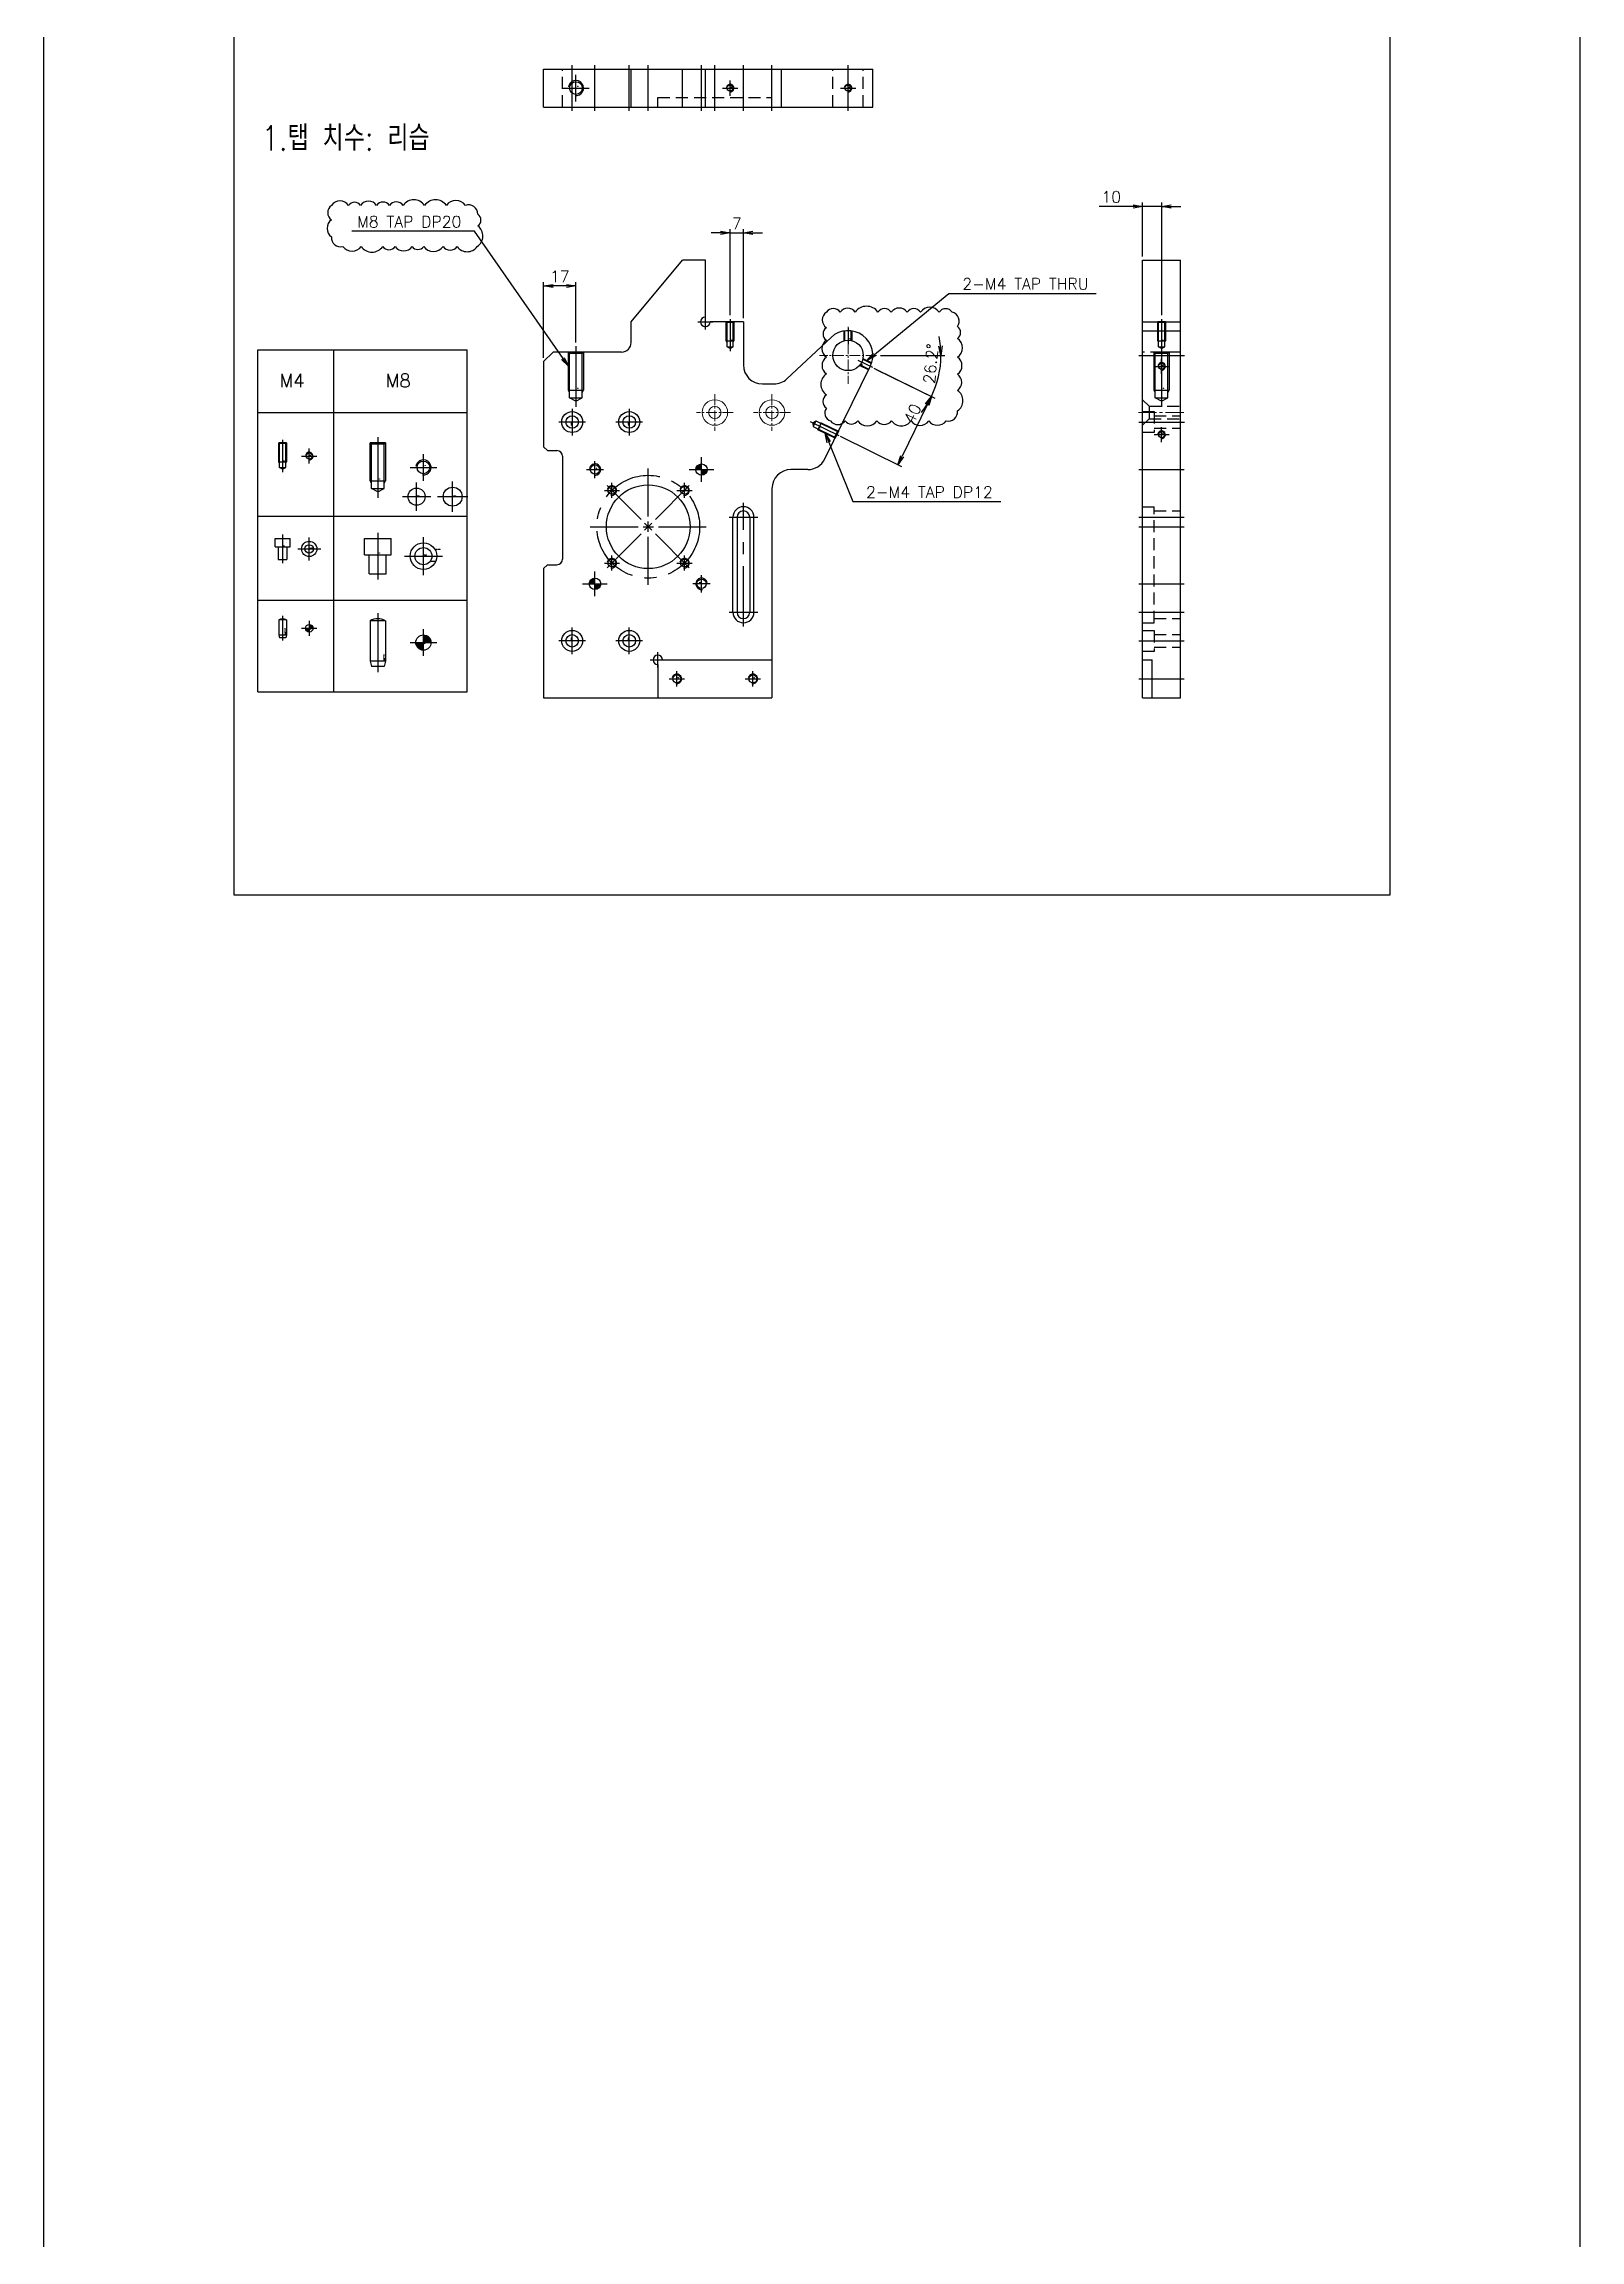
# Model space of a CAD drawing. Header units: millimetres. Extents: x -69 to 11173, y 1341 to 6119.
# Drawn here: x 10366 to 11173, y 3353 to 4507 of the extents above; entities that cross this region are included whole.
import ezdxf

# ---------------------------------------------------------------- set-up
doc = ezdxf.new("R2010")
doc.units = ezdxf.units.MM
for name, pattern in [('CENTER', [50.8, 31.75, -6.35, 6.35, -6.35]), ('CENTER2', [28.575, 19.05, -3.175, 3.175, -3.175]), ('HIDDEN', [9.525, 6.35, -3.175])]:
    doc.linetypes.add(name, pattern=pattern)
for name, color, linetype in [('0 [SD 2]', 2, 'HIDDEN'), ('1', 220, 'CENTER'), ('3', 223, 'HIDDEN'), ('CL', 1, 'CENTER'), ('O', 7, 'Continuous')]:
    doc.layers.add(name, color=color, linetype=linetype)
for name, color, linetype, lineweight in [('05. 외형선_1', 7, 'Continuous', 20), ('07. Center', 1, 'CENTER2', 13), ('AM_5', 3, 'Continuous', 25), ('CENTER', 1, 'CENTER', 25)]:
    doc.layers.add(name, color=color, linetype=linetype, lineweight=lineweight)
doc.styles.get("Standard").update_dxf_attribs({"font": 'romans.shx', "bigfont": 'whgtxt.shx'})
doc.dimstyles.new('ISO-25 x2', dxfattribs={"dimscale": 2, "dimtxt": 3, "dimasz": 2.5, "dimexe": 1, "dimexo": 1, "dimgap": 1, "dimtad": 1, "dimdsep": 46, "dimtxsty": 'Standard', "dimblk": 'OPEN', "dimcen": 2.5, "dimclrd": 4, "dimclre": 4, "dimclrt": 2, "dimadec": 1, "dimazin": 2, "dimtfac": 1, "dimtmove": 0, "dimatfit": 0, "dimldrblk": 'OPEN', "dimfxl": 1, "dimarcsym": 0})
doc.dimstyles.get("Standard").update_dxf_attribs({"dimtxt": 0.18, "dimasz": 0.18, "dimexe": 0.18, "dimexo": 0.0625, "dimgap": 0.09, "dimtad": 0, "dimtih": 1, "dimtoh": 1, "dimdec": 4, "dimzin": 0, "dimdsep": 46, "dimtxsty": 'Standard', "dimcen": 0.09, "dimadec": 0, "dimazin": 0, "dimtfac": 1, "dimtdec": 4, "dimtofl": 0, "dimtmove": 0, "dimatfit": 3, "dimfxl": 1, "dimtolj": 1, "dimtzin": 0, "dimarcsym": 0})

# ---------------------------------------------------------------- blocks, each defined once
blk = doc.blocks.new('NC4_LHH')
h = blk.add_hatch(color=3)
h.paths.add_polyline_path([(0, 0), (0, 2, 0.414214), (-2, 0)])
h.paths.add_polyline_path([(2, 0), (0, 0), (0, -2, 0.414214)])
at = {"layer": 'CENTER', "ltscale": 0.3}
for p, q in [((-4.32, 0), (4.32, 0)), ((0, -4.32), (0, 4.32))]:
    blk.add_line(p, q, dxfattribs=at)
at = {"layer": 'O', "color": 3, "linetype": 'ByBlock', "lineweight": -2}
blk.add_circle((0, 0), 2, dxfattribs=at)
blk = doc.blocks.new('*U425')
at = {"layer": 'CL', "color": 0, "transparency": 16777216}
for p, q in [((0, 5.4), (0, 30.5)), ((-30.5, 0), (-5.4, 0)), ((5.4, 0), (30.5, 0)), ((0, -30.5), (0, -5.4))]:
    blk.add_line(p, q, dxfattribs=at)
at = {"layer": 'CL', "color": 0, "linetype": 'Continuous', "transparency": 16777216}
for p, q in [((-2.7, 0), (2.7, 0)), ((0, -2.7), (0, 2.7))]:
    blk.add_line(p, q, dxfattribs=at)
blk = doc.blocks.new('*U426')
at = {"layer": 'CL', "color": 0, "transparency": 16777216}
for p, q in [((0, 5.4), (0, 30.5)), ((-30.5, 0), (-5.4, 0)), ((5.4, 0), (30.5, 0)), ((0, -30.5), (0, -5.4))]:
    blk.add_line(p, q, dxfattribs=at)
at = {"layer": 'CL', "color": 0, "linetype": 'Continuous', "transparency": 16777216}
for p, q in [((-2.7, 0), (2.7, 0)), ((0, -2.7), (0, 2.7))]:
    blk.add_line(p, q, dxfattribs=at)
blk = doc.blocks.new('_OPEN')
at = {"color": 0, "linetype": 'ByBlock'}
for p, q in [((-1, 0.17), (0, 0)), ((0, 0), (-1, -0.17)), ((0, 0), (-1, 0))]:
    blk.add_line(p, q, dxfattribs=at)
blk = doc.blocks.new('*D427')
at = {"color": 4, "lineweight": -2, "transparency": 16777216}
for p, q in [((10726.4, 4364.4), (10726.4, 4409.7)), ((10733.4, 4362.9), (10733.4, 4409.7)), ((10721.4, 4407.7), (10716.4, 4407.7)), ((10726.4, 4407.7), (10733.4, 4407.7)), ((10738.4, 4407.7), (10743.4, 4407.7))]:
    blk.add_line(p, q, dxfattribs=at)
at = {"layer": 'Defpoints', "color": 0, "transparency": 16777216}
for p in [(10733.4, 4407.7), (10726.4, 4362.4), (10733.4, 4360.9)]:
    blk.add_point(p, dxfattribs=at)
at = {"color": 4, "lineweight": -2, "transparency": 16777216, "xscale": 5, "yscale": 5, "zscale": 5}
blk.add_blockref('_OPEN', (10726.4, 4407.7), dxfattribs=at)
at = {"color": 4, "lineweight": -2, "transparency": 16777216, "xscale": 5, "yscale": 5, "zscale": 5, "rotation": 180}
blk.add_blockref('_OPEN', (10733.4, 4407.7), dxfattribs=at)
at = {"color": 2, "transparency": 16777216, "insert": (10729.9, 4412.7), "char_height": 6, "attachment_point": 5}
blk.add_mtext('7', dxfattribs=at)
blk = doc.blocks.new('*D428')
at = {"color": 4, "lineweight": -2, "transparency": 16777216}
for p, q in [((10628.4, 4342.1), (10628.4, 4381.8)), ((10640.4, 4379.8), (10633.4, 4379.8)), ((10645.4, 4350.1), (10645.4, 4381.8))]:
    blk.add_line(p, q, dxfattribs=at)
at = {"layer": 'Defpoints', "color": 0, "transparency": 16777216}
for p in [(10628.4, 4379.8), (10628.4, 4340.1), (10645.4, 4348.1)]:
    blk.add_point(p, dxfattribs=at)
at = {"color": 4, "lineweight": -2, "transparency": 16777216, "xscale": 5, "yscale": 5, "zscale": 5, "rotation": 180}
blk.add_blockref('_OPEN', (10628.4, 4379.8), dxfattribs=at)
at = {"color": 4, "lineweight": -2, "transparency": 16777216, "xscale": 5, "yscale": 5, "zscale": 5}
blk.add_blockref('_OPEN', (10645.4, 4379.8), dxfattribs=at)
at = {"color": 2, "transparency": 16777216, "insert": (10636.9, 4384.8), "char_height": 6, "attachment_point": 5}
blk.add_mtext('17', dxfattribs=at)
blk = doc.blocks.new('*D429')
at = {"color": 4, "lineweight": -2, "transparency": 16777216}
for p, q in [((10801.9, 4336.7), (10834, 4320.9)), ((10830, 4317.3), (10816.8, 4290.4)), ((10784.2, 4300.8), (10816.4, 4285))]:
    blk.add_line(p, q, dxfattribs=at)
at = {"layer": 'Defpoints', "color": 0, "transparency": 16777216}
for p in [(10800.1, 4337.6), (10782.4, 4301.7), (10814.6, 4285.9)]:
    blk.add_point(p, dxfattribs=at)
at = {"color": 4, "lineweight": -2, "transparency": 16777216, "xscale": 5, "yscale": 5, "zscale": 5}
for p, rotation in [((10832.2, 4321.8), 63.82999999999779), ((10814.6, 4285.9), 243.8299999999978)]:
    blk.add_blockref('_OPEN', p, dxfattribs=dict(at, rotation=rotation))
at = {"color": 2, "transparency": 16777216, "insert": (10822.2, 4312.7), "char_height": 6, "attachment_point": 5, "rotation": 63.83}
blk.add_mtext('40', dxfattribs=at)
blk = doc.blocks.new('*D430')
at = {"color": 4, "lineweight": -2, "transparency": 16777216}
for p, q in [((10805.4, 4343.3), (10839.2, 4343.3)), ((10803.2, 4336), (10834, 4320.9))]:
    blk.add_line(p, q, dxfattribs=at)
for start, end in [(5.8769, 11.7538), (333.83, 360), (322.0762, 327.9531)]:
    blk.add_arc((10788.4, 4343.3), 48.8, start, end, dxfattribs=at)
at = {"layer": 'Defpoints', "color": 0, "transparency": 16777216}
for p in [(10773.4, 4343.3), (10793.8, 4340.7), (10803.4, 4343.3), (10801.4, 4336.9), (10834.9, 4328.7)]:
    blk.add_point(p, dxfattribs=at)
at = {"color": 4, "lineweight": -2, "transparency": 16777216, "xscale": 5, "yscale": 5, "zscale": 5}
for p, rotation in [((10837.2, 4343.3), 272.9384445793104), ((10832.2, 4321.8), 60.89155542070178)]:
    blk.add_blockref('_OPEN', p, dxfattribs=dict(at, rotation=rotation))
at = {"color": 2, "transparency": 16777216, "insert": (10831.9, 4339), "char_height": 6, "attachment_point": 5, "rotation": 84.3709}
blk.add_mtext('26.2°', dxfattribs=at)
blk = doc.blocks.new('*D431')
at = {"color": 4, "lineweight": -2, "transparency": 16777216}
for p, q in [((10938.2, 4421.6), (10920.3, 4421.6)), ((10943.2, 4395.3), (10943.2, 4423.6)), ((10953.2, 4421.6), (10943.2, 4421.6)), ((10953.2, 4364.4), (10953.2, 4423.6)), ((10958.2, 4421.6), (10963.2, 4421.6))]:
    blk.add_line(p, q, dxfattribs=at)
at = {"layer": 'Defpoints', "color": 0, "transparency": 16777216}
for p in [(10943.2, 4421.6), (10943.2, 4393.3), (10953.2, 4362.4)]:
    blk.add_point(p, dxfattribs=at)
at = {"color": 4, "lineweight": -2, "transparency": 16777216, "xscale": 5, "yscale": 5, "zscale": 5}
blk.add_blockref('_OPEN', (10943.2, 4421.6), dxfattribs=at)
at = {"color": 4, "lineweight": -2, "transparency": 16777216, "xscale": 5, "yscale": 5, "zscale": 5, "rotation": 180}
blk.add_blockref('_OPEN', (10953.2, 4421.6), dxfattribs=at)
at = {"color": 2, "transparency": 16777216, "insert": (10926.7, 4426.6), "char_height": 6, "attachment_point": 5}
blk.add_mtext('10', dxfattribs=at)
blk = doc.blocks.new('*D471')
at = {"color": 0, "lineweight": -2, "transparency": 16777216}
for p, q in [((10565.1, 4237.8), (10565.4, 4237.8)), ((10565.2, 4237.7), (10565.2, 4238)), ((10569.4, 4235.1), (10569.2, 4235.2)), ((10569.7, 4235.1), (10569.4, 4235.1))]:
    blk.add_line(p, q, dxfattribs=at)
at = {"color": 0, "transparency": 16777216}
blk.add_solid([(10569.2, 4235.2), (10569.2, 4235.2), (10569, 4235.4)], dxfattribs=at)
at = {"layer": 'Defpoints', "color": 0, "transparency": 16777216}
for p in [(10561.5, 4240.3), (10569, 4235.4)]:
    blk.add_point(p, dxfattribs=at)
at = {"color": 0, "transparency": 16777216, "insert": (10570.6, 4235.1), "char_height": 0.27, "attachment_point": 5}
blk.add_mtext('\\A1;∅9.0000', dxfattribs=at)
blk = doc.blocks.new('*D472')
at = {"color": 0, "lineweight": -2, "transparency": 16777216}
for p, q in [((10565.1, 4237.8), (10565.4, 4237.8)), ((10565.2, 4237.7), (10565.2, 4238)), ((10571.9, 4241.4), (10571.7, 4241.2)), ((10572.2, 4241.4), (10571.9, 4241.4))]:
    blk.add_line(p, q, dxfattribs=at)
at = {"color": 0, "transparency": 16777216}
blk.add_solid([(10571.6, 4241.3), (10571.7, 4241.2), (10571.4, 4241.1)], dxfattribs=at)
at = {"layer": 'Defpoints', "color": 0, "transparency": 16777216}
for p in [(10571.4, 4241.1), (10559, 4234.6)]:
    blk.add_point(p, dxfattribs=at)
at = {"color": 0, "transparency": 16777216, "insert": (10573.2, 4241.4), "char_height": 0.27, "attachment_point": 5}
blk.add_mtext('\\A1;∅14.0000', dxfattribs=at)

msp = doc.modelspace()

# ---------------------------------------------------------------- hatches: boundary and pattern name
h = msp.add_hatch(color=256)
h.paths.add_polyline_path([(10505.22954, 4201.92395), (10505.22954, 4199.92395), (10507.22954, 4199.92395, 0.4142135624)])
h.paths.add_polyline_path([(10505.22954, 4199.92395), (10503.22954, 4199.92395, 0.4142135624), (10505.22954, 4197.92395)])
h.paths.add_polyline_path([(10505.50912, 4200.1844), (10506.23134, 4200.1844), (10506.23134, 4200.6844), (10505.50912, 4200.6844)], flags=24)
h = msp.add_hatch(color=256)
h.paths.add_polyline_path([(10565.22954, 4196.42395), (10565.22954, 4192.42395), (10569.22954, 4192.42395, 0.4142135624)])
h.paths.add_polyline_path([(10565.22954, 4192.42395), (10561.22954, 4192.42395, 0.4142135624), (10565.22954, 4188.42395)])
h.paths.add_polyline_path([(10565.78871, 4192.94486), (10567.23315, 4192.94486), (10567.23315, 4193.94486), (10565.78871, 4193.94486)], flags=24)

# ---------------------------------------------------------------- linework, layer by layer
at = {"color": 1}
for p, q in [((10365.79393, 1341.16865), (10365.79393, 5649.67959)), ((11173.06796, 1341.16865), (11173.06796, 5649.67959))]:
    msp.add_line(p, q, dxfattribs=at)
for p, q in [((10628.39176, 4473.79989), (10628.39176, 4493.79989)), ((10628.39176, 4493.79989), (10801.39176, 4493.79989)), ((10674.39176, 4473.79989), (10674.39176, 4493.79989)), ((10701.39176, 4473.79989), (10701.39176, 4493.79989)), ((10713.39176, 4473.79989), (10713.39176, 4493.79989)), ((10733.39176, 4473.79989), (10733.39176, 4493.79989)), ((10753.39176, 4473.79989), (10753.39176, 4493.79989)), ((10801.39176, 4473.79989), (10801.39176, 4493.79989)), ((10628.39176, 4473.79989), (10801.39176, 4473.79989)), ((10674.39176, 4360.91479), (10701.39176, 4393.31479)), ((10713.39176, 4393.31479), (10701.39176, 4393.31479)), ((10713.39176, 4363.41479), (10713.39176, 4393.31479)), ((10943.16659, 4163.31479), (10943.16659, 4393.31479)), ((10943.16659, 4393.31479), (10963.16659, 4393.31479)), ((10963.16659, 4163.31479), (10963.16659, 4393.31479)), ((10674.39176, 4350.11479), (10674.39176, 4360.91479)), ((10733.39176, 4360.91479), (10715.89176, 4360.91479)), ((10724.76676, 4360.55394), (10724.39176, 4360.91479)), ((10728.39176, 4360.91479), (10724.39176, 4360.91479)), ((10724.39176, 4360.91479), (10728.39176, 4360.91479)), ((10724.39176, 4350.91479), (10728.39176, 4350.91479)), ((10728.01676, 4360.55394), (10724.76676, 4360.55394)), ((10724.76676, 4347.91479), (10724.76676, 4360.55394)), ((10728.39176, 4360.91479), (10728.01676, 4360.55394)), ((10728.01676, 4347.91479), (10728.01676, 4360.55394)), ((10756.27705, 4331.01665), (10779.49833, 4352.79671)), ((10786.7668, 4351.14802), (10786.7668, 4356.21283)), ((10790.0168, 4351.148), (10790.0168, 4356.21282)), ((10951.54159, 4360.55394), (10951.16659, 4360.91479)), ((10955.16659, 4360.91479), (10951.16659, 4360.91479)), ((10951.16659, 4360.91479), (10955.16659, 4360.91479)), ((10951.16659, 4350.91479), (10955.16659, 4350.91479)), ((10954.79159, 4360.55394), (10951.54159, 4360.55394)), ((10951.54159, 4347.91479), (10951.54159, 4360.55394)), ((10955.16659, 4360.91479), (10954.79159, 4360.55394)), ((10954.79159, 4347.91479), (10954.79159, 4360.55394)), ((10633.39176, 4345.11479), (10628.39176, 4340.11479)), ((10628.39176, 4340.11479), (10628.39176, 4295.31479)), ((10669.39176, 4345.11479), (10633.39176, 4345.11479)), ((10649.39176, 4345.11479), (10641.39176, 4345.11479)), ((10641.39176, 4345.11479), (10649.39176, 4345.11479)), ((10642.06834, 4344.3931), (10641.39176, 4345.11479)), ((10648.71518, 4344.3931), (10642.06834, 4344.3931)), ((10642.06834, 4321.11479), (10642.06834, 4344.3931)), ((10649.39176, 4345.11479), (10648.71518, 4344.3931)), ((10648.71518, 4321.11479), (10648.71518, 4344.3931)), ((10726.39176, 4346.98146), (10724.76676, 4347.91479)), ((10724.76676, 4347.91479), (10728.01676, 4347.91479)), ((10726.39176, 4346.98146), (10728.01676, 4347.91479)), ((10796.13867, 4341.31844), (10800.68429, 4339.08467)), ((10957.16659, 4345.11479), (10949.16659, 4345.11479)), ((10949.16659, 4345.11479), (10957.16659, 4345.11479)), ((10949.84317, 4344.3931), (10949.16659, 4345.11479)), ((10956.49001, 4344.3931), (10949.84317, 4344.3931)), ((10949.84317, 4321.11479), (10949.84317, 4344.3931)), ((10953.16659, 4346.98146), (10951.54159, 4347.91479)), ((10951.54159, 4347.91479), (10954.79159, 4347.91479)), ((10953.16659, 4346.98146), (10954.79159, 4347.91479)), ((10957.16659, 4345.11479), (10956.49001, 4344.3931)), ((10956.49001, 4321.11479), (10956.49001, 4344.3931)), ((10776.13858, 4288.9044), (10800.05911, 4337.58129)), ((10794.70529, 4338.4016), (10799.34242, 4336.12287)), ((10641.39176, 4325.11479), (10649.39176, 4325.11479)), ((10642.06834, 4321.11479), (10648.71518, 4321.11479)), ((10645.39176, 4319.24812), (10642.06834, 4321.11479)), ((10645.39176, 4319.24812), (10648.71518, 4321.11479)), ((10949.16659, 4325.11479), (10957.16659, 4325.11479)), ((10949.84317, 4321.11479), (10956.49001, 4321.11479)), ((10953.16659, 4319.24812), (10949.84317, 4321.11479)), ((10953.16659, 4319.24812), (10956.49001, 4321.11479)), ((10769.91254, 4307.82686), (10771.46688, 4308.87365)), ((10769.91254, 4307.82686), (10770.03351, 4305.95681)), ((10771.46688, 4308.87365), (10770.03351, 4305.95681)), ((10770.03351, 4305.95681), (10781.37702, 4300.38249)), ((10771.46688, 4308.87365), (10782.81039, 4303.29933)), ((10774.32474, 4307.8871), (10772.56059, 4304.29714)), ((10489.60454, 4297.06311), (10489.22954, 4297.42395)), ((10493.22954, 4297.42395), (10489.22954, 4297.42395)), ((10489.22954, 4297.42395), (10493.22954, 4297.42395)), ((10492.85454, 4297.06311), (10489.60454, 4297.06311)), ((10489.60454, 4284.42395), (10489.60454, 4297.06311)), ((10493.22954, 4297.42395), (10492.85454, 4297.06311)), ((10492.85454, 4284.42395), (10492.85454, 4297.06311)), ((10545.22954, 4297.42395), (10537.22954, 4297.42395)), ((10537.22954, 4297.42395), (10545.22954, 4297.42395)), ((10537.90612, 4296.70227), (10537.22954, 4297.42395)), ((10544.55295, 4296.70227), (10537.90612, 4296.70227)), ((10537.90612, 4273.42395), (10537.90612, 4296.70227)), ((10545.22954, 4297.42395), (10544.55295, 4296.70227)), ((10544.55295, 4273.42395), (10544.55295, 4296.70227)), ((10630.39176, 4293.31479), (10628.39176, 4295.31479)), ((10630.39176, 4293.31479), (10635.39176, 4293.31479)), ((10781.37702, 4300.38249), (10782.81039, 4303.29933)), ((10781.53549, 4299.88678), (10781.37702, 4300.38249)), ((10781.53549, 4299.88678), (10783.29963, 4303.47674)), ((10783.29963, 4303.47674), (10781.53549, 4299.88678)), ((10782.81039, 4303.29933), (10783.29963, 4303.47674)), ((10489.22954, 4287.42395), (10493.22954, 4287.42395)), ((10491.22954, 4283.49062), (10489.60454, 4284.42395)), ((10489.60454, 4284.42395), (10492.85454, 4284.42395)), ((10491.22954, 4283.49062), (10492.85454, 4284.42395)), ((10638.39176, 4290.31479), (10638.39176, 4236.31479)), ((10767.1637, 4283.31479), (10758.39176, 4283.31479)), ((10537.22954, 4277.42395), (10545.22954, 4277.42395)), ((10537.90612, 4273.42395), (10544.55295, 4273.42395)), ((10541.22954, 4271.55729), (10537.90612, 4273.42395)), ((10541.22954, 4271.55729), (10544.55295, 4273.42395)), ((10748.39176, 4273.31479), (10748.39176, 4163.31479)), ((10487.22954, 4247.14679), (10495.22954, 4247.14679)), ((10487.22954, 4242.74679), (10487.22954, 4247.14679)), ((10495.22954, 4242.74679), (10495.22954, 4247.14679)), ((10534.22954, 4247.14679), (10548.22954, 4247.14679)), ((10534.22954, 4238.54679), (10534.22954, 4247.14679)), ((10548.22954, 4238.54679), (10548.22954, 4247.14679)), ((10727.89176, 4208.31479), (10727.89176, 4258.31479)), ((10730.09176, 4258.31479), (10730.09176, 4208.31479)), ((10736.69176, 4258.31479), (10736.69176, 4208.31479)), ((10738.89176, 4208.31479), (10738.89176, 4258.31479)), ((10487.22954, 4242.74679), (10495.22954, 4242.74679)), ((10488.97954, 4242.74679), (10488.97954, 4236.08012)), ((10488.97954, 4236.08012), (10493.47954, 4236.08012)), ((10493.47954, 4242.74679), (10493.47954, 4236.08012)), ((10534.22954, 4238.54679), (10548.22954, 4238.54679)), ((10536.72954, 4228.54679), (10536.72954, 4238.54679)), ((10545.72954, 4228.54679), (10545.72954, 4238.54679)), ((10536.72954, 4228.54679), (10545.72954, 4228.54679)), ((10630.39176, 4233.31479), (10628.39176, 4231.31479)), ((10628.39176, 4231.31479), (10628.39176, 4163.31479)), ((10630.39176, 4233.31479), (10635.39176, 4233.31479)), ((10489.22954, 4204.38805), (10489.22954, 4196.25729)), ((10493.22954, 4204.38805), (10489.22954, 4204.38805)), ((10493.22954, 4204.38805), (10493.22954, 4196.25729)), ((10545.22954, 4203.85216), (10537.22954, 4203.85216)), ((10537.22954, 4203.85216), (10537.22954, 4182.59062)), ((10545.22954, 4203.85216), (10545.22954, 4182.59062)), ((10493.22954, 4196.25729), (10489.22954, 4196.25729)), ((10489.22954, 4196.25729), (10489.5868, 4194.92395)), ((10492.87227, 4194.92395), (10489.5868, 4194.92395)), ((10493.22954, 4196.25729), (10492.87227, 4194.92395)), ((10545.22954, 4182.59062), (10537.22954, 4182.59062)), ((10537.22954, 4182.59062), (10537.94407, 4179.92395)), ((10544.51501, 4179.92395), (10537.94407, 4179.92395)), ((10545.22954, 4182.59062), (10544.51501, 4179.92395)), ((10688.39176, 4180.81479), (10688.39176, 4163.31479)), ((10690.89176, 4183.31479), (10748.39176, 4183.31479)), ((10943.16659, 4183.31479), (10948.16659, 4183.31479)), ((10948.16659, 4163.31479), (10948.16659, 4183.31479)), ((10628.39176, 4163.31479), (10748.39176, 4163.31479)), ((10943.16659, 4163.31479), (10963.16659, 4163.31479))]:
    msp.add_line(p, q)
at = {"color": 3}
for p, q in [((10478.19902, 4166.58999), (10478.19902, 4346.30086)), ((10478.19902, 4346.30086), (10588.19902, 4346.30086)), ((10518.19902, 4166.58999), (10518.19902, 4346.30086)), ((10518.19902, 4166.58999), (10518.19902, 4346.30086)), ((10588.19902, 4166.58999), (10588.19902, 4346.30086)), ((10478.19902, 4313.3471), (10588.19902, 4313.3471)), ((10478.19902, 4258.82667), (10588.19902, 4258.82667)), ((10478.19902, 4214.76219), (10588.19902, 4214.76219)), ((10478.19902, 4166.58999), (10588.19902, 4166.58999))]:
    msp.add_line(p, q, dxfattribs=at)
at = {"color": 5}
msp.add_lwpolyline([(10465.79393, 4558.09455), (11073.06796, 4558.09455), (11073.06796, 4059.6892), (10465.79393, 4059.6892)], close=True, dxfattribs=at)
for centre, radius in [((10645.39176, 4483.79989), 3.32342), ((10726.39176, 4483.79989), 1.63916), ((10788.39176, 4483.79989), 1.63916), ((10788.39176, 4343.31479), 8), ((10953.16659, 4337.58129), 1.63916), ((10643.39176, 4308.31479), 5.5), ((10643.39176, 4308.31479), 3.3), ((10673.39176, 4308.31479), 5.5), ((10673.39176, 4308.31479), 3.3), ((10953.16659, 4301.68176), 1.63916), ((10505.22954, 4290.45729), 1.63916), ((10565.22954, 4284.49062), 3.32342), ((10655.39176, 4283.31479), 2.45873), ((10561.64586, 4269.09786), 4.5), ((10580.59213, 4269.09586), 5), ((10683.39176, 4253.31479), 22), ((10664.29988, 4272.40667), 2.06699), ((10702.48365, 4272.40667), 2.06699), ((10505.22954, 4241.61346), 4), ((10505.22954, 4241.61346), 4), ((10505.22954, 4241.61346), 2.25), ((10565.22954, 4237.84679), 7), ((10565.22954, 4237.84679), 4.5), ((10664.29988, 4234.22291), 2.06699), ((10702.48365, 4234.22291), 2.06699), ((10711.39176, 4223.31479), 2.45873), ((10505.22954, 4199.92395), 2), ((10565.22954, 4192.42395), 4), ((10643.39176, 4193.31479), 5.5), ((10643.39176, 4193.31479), 3.3), ((10673.39176, 4193.31479), 5.5), ((10673.39176, 4193.31479), 3.3), ((10698.39176, 4173.31479), 2.06699), ((10738.39176, 4173.31479), 2.06699)]:
    msp.add_circle(centre, radius)
for centre, radius, start, end in [((10713.39176, 4360.91479), 2.5, 90, 0), ((10788.39176, 4343.31479), 13, 333.82982759, 133.16566054), ((10669.39176, 4350.11479), 5, 270, 0), ((10749.43595, 4338.31044), 10, 270, 313.16566054), ((10635.39176, 4290.31479), 3, 0, 90), ((10758.39176, 4273.31479), 10, 90, 180), ((10767.1637, 4293.31479, 0), 10, 270, 333.82982759), ((10733.39176, 4258.31479), 5.5, 0, 180), ((10733.39176, 4258.31479), 3.3, 0, 180), ((10635.39176, 4236.31479), 3, 270, 0), ((10491.22954, 4200.92395), 4, 60, 120), ((10541.22954, 4196.92395), 8, 60, 120), ((10733.39176, 4208.31479), 5.5, 180, 0), ((10733.39176, 4208.31479), 3.3, 180, 0), ((10688.39176, 4183.31479), 2.5, 360, 270)]:
    msp.add_arc(centre, radius, start, end)
at = {"layer": '0 [SD 2]'}
for p, q in [((10638.39176, 4473.79989), (10638.39176, 4493.79989)), ((10780.39176, 4473.79989), (10780.39176, 4493.79989)), ((10796.39176, 4473.79989), (10796.39176, 4493.79989)), ((10688.39176, 4478.79989), (10748.39176, 4478.79989)), ((10688.39176, 4473.79989), (10688.39176, 4478.79989)), ((10748.39176, 4473.79989), (10748.39176, 4478.79989)), ((10963.16659, 4345.11479), (10943.16659, 4345.11479)), ((10946.56659, 4316.61044), (10943.16659, 4320.01044)), ((10946.56659, 4316.61044), (10946.56659, 4310.01044)), ((10946.56659, 4316.61044), (10963.16659, 4316.61044)), ((10943.16659, 4313.81479), (10949.16659, 4313.81479)), ((10946.56659, 4310.01044), (10943.16659, 4306.61044)), ((10946.56659, 4310.01044), (10963.16659, 4310.01044)), ((10949.16659, 4313.81479), (10949.16659, 4302.81479)), ((10949.16659, 4311.61479), (10963.16659, 4311.61479)), ((10949.16659, 4305.01479), (10963.16659, 4305.01479)), ((10949.16659, 4302.81479), (10943.16659, 4302.81479)), ((10943.16659, 4263.81479), (10949.16659, 4263.81479)), ((10949.16659, 4202.81479), (10949.16659, 4263.81479)), ((10949.16659, 4261.61479), (10963.16659, 4261.61479)), ((10943.16659, 4202.81479), (10949.16659, 4202.81479)), ((10949.16659, 4205.01479), (10963.16659, 4205.01479)), ((10943.16659, 4198.81479), (10949.16659, 4198.81479)), ((10949.16659, 4198.81479), (10949.16659, 4187.81479)), ((10949.16659, 4196.61479), (10963.16659, 4196.61479)), ((10949.16659, 4190.01479), (10963.16659, 4190.01479)), ((10949.16659, 4187.81479), (10943.16659, 4187.81479))]:
    msp.add_line(p, q, dxfattribs=at)
at = {"layer": '05. 외형선_1'}
for centre, radius in [((10718.39176, 4313.31044), 6.7), ((10718.39176, 4313.31044), 3.3), ((10748.39176, 4313.31044), 6.7), ((10748.39176, 4313.31044), 3.3)]:
    msp.add_circle(centre, radius, dxfattribs=at)
at = {"layer": '07. Center', "ltscale": 0.3}
for p, q in [((10788.39176, 4358.31479), (10788.39176, 4328.31479)), ((10803.39176, 4343.31479), (10773.39176, 4343.31479)), ((10718.39176, 4322.97786), (10718.39176, 4303.64303)), ((10748.39176, 4322.97786), (10748.39176, 4303.64303)), ((10728.05918, 4313.31044), (10708.72435, 4313.31044)), ((10758.05918, 4313.31044), (10738.72435, 4313.31044))]:
    msp.add_line(p, q, dxfattribs=at)
at = {"layer": '07. Center', "ltscale": 0.5}
msp.add_line((10940.96659, 4313.31044), (10965.09389, 4313.31044), dxfattribs=at)
at = {"layer": '1', "ltscale": 4}
for p, q in [((10645.39176, 4476.79989), (10645.39176, 4490.79989)), ((10638.39176, 4483.79989), (10652.39176, 4483.79989)), ((10645.39176, 4348.11479), (10645.39176, 4316.24812)), ((10953.16659, 4348.11479), (10953.16659, 4316.24812)), ((10650.39176, 4308.31479), (10636.39176, 4308.31479)), ((10643.39176, 4315.31479), (10643.39176, 4301.31479)), ((10680.39176, 4308.31479), (10666.39176, 4308.31479)), ((10673.39176, 4315.31479), (10673.39176, 4301.31479)), ((10541.22954, 4300.42395), (10541.22954, 4268.55729)), ((10558.22954, 4284.49062), (10572.22954, 4284.49062)), ((10565.22954, 4277.49062), (10565.22954, 4291.49062)), ((10650.89176, 4283.31479), (10659.89176, 4283.31479)), ((10655.39176, 4278.81479), (10655.39176, 4287.81479)), ((10491.22954, 4249.14679), (10491.22954, 4234.08012)), ((10505.22954, 4235.61346), (10505.22954, 4247.61346)), ((10499.22954, 4241.61346), (10511.22954, 4241.61346)), ((10711.39176, 4218.81479), (10711.39176, 4227.81479)), ((10715.89176, 4223.31479), (10706.89176, 4223.31479)), ((10541.22954, 4207.92395), (10541.22954, 4176.92395)), ((10558.22954, 4192.42395), (10572.22954, 4192.42395)), ((10565.22954, 4185.42395), (10565.22954, 4199.42395)), ((10650.39176, 4193.31479), (10636.39176, 4193.31479)), ((10643.39176, 4186.31479), (10643.39176, 4200.31479)), ((10680.39176, 4193.31479), (10666.39176, 4193.31479)), ((10673.39176, 4186.31479), (10673.39176, 4200.31479))]:
    msp.add_line(p, q, dxfattribs=at)
at = {"layer": '1', "ltscale": 3}
for p, q in [((10722.39176, 4483.79989), (10730.39176, 4483.79989)), ((10726.39176, 4479.79989), (10726.39176, 4487.79989)), ((10784.39176, 4483.79989), (10792.39176, 4483.79989)), ((10788.39176, 4479.79989), (10788.39176, 4487.79989)), ((10713.39176, 4356.91479), (10713.39176, 4364.91479)), ((10709.39176, 4360.91479), (10717.39176, 4360.91479)), ((10726.39176, 4362.41479), (10726.39176, 4345.48146)), ((10788.3918, 4357.81479), (10788.3918, 4349.31479)), ((10953.16659, 4362.41479), (10953.16659, 4345.48146)), ((10801.40534, 4336.91973), (10793.77668, 4340.66854)), ((10953.16659, 4333.58129), (10953.16659, 4341.58129)), ((10949.16659, 4337.58129), (10957.16659, 4337.58129)), ((10783.76379, 4301.02021), (10768.56631, 4308.48842)), ((10953.16659, 4297.68176), (10953.16659, 4305.68176)), ((10491.22954, 4298.92395), (10491.22954, 4281.99062)), ((10505.22954, 4286.45729), (10505.22954, 4294.45729)), ((10949.16659, 4301.68176), (10957.16659, 4301.68176)), ((10501.22954, 4290.45729), (10509.22954, 4290.45729)), ((10660.29988, 4272.40667), (10668.29988, 4272.40667)), ((10664.29988, 4268.40667), (10664.29988, 4276.40667)), ((10698.48365, 4272.40667), (10706.48365, 4272.40667)), ((10702.48365, 4268.40667), (10702.48365, 4276.40667)), ((10664.29988, 4230.22291), (10664.29988, 4238.22291)), ((10702.48365, 4230.22291), (10702.48365, 4238.22291)), ((10660.29988, 4234.22291), (10668.29988, 4234.22291)), ((10698.48365, 4234.22291), (10706.48365, 4234.22291)), ((10491.22954, 4206.42395), (10491.22954, 4193.42395)), ((10505.22954, 4203.92395), (10505.22954, 4195.92395)), ((10501.22954, 4199.92395), (10509.22954, 4199.92395)), ((10684.39176, 4183.31479), (10692.39176, 4183.31479)), ((10688.39176, 4179.31479), (10688.39176, 4187.31479)), ((10694.39176, 4173.31479), (10702.39176, 4173.31479)), ((10698.39176, 4169.31479), (10698.39176, 4177.31479)), ((10734.39176, 4173.31479), (10742.39176, 4173.31479)), ((10738.39176, 4169.31479), (10738.39176, 4177.31479))]:
    msp.add_line(p, q, dxfattribs=at)
at = {"layer": '1', "linetype": 'ByBlock'}
for p, q in [((10724.39176, 4350.91479), (10724.39176, 4360.91479)), ((10724.75261, 4350.28977), (10724.39176, 4350.91479)), ((10728.03092, 4350.28977), (10728.39176, 4350.91479)), ((10728.39176, 4360.91479), (10728.39176, 4350.91479)), ((10786.3918, 4351.06077), (10786.3918, 4356.16003)), ((10790.3918, 4356.16002), (10790.3918, 4351.06075)), ((10951.16659, 4350.91479), (10951.16659, 4360.91479)), ((10951.52743, 4350.28977), (10951.16659, 4350.91479)), ((10954.80574, 4350.28977), (10955.16659, 4350.91479)), ((10955.16659, 4360.91479), (10955.16659, 4350.91479)), ((10641.39176, 4325.11479), (10641.39176, 4345.11479)), ((10649.39176, 4345.11479), (10649.39176, 4325.11479)), ((10796.22575, 4341.69348), (10800.80228, 4339.44452)), ((10949.16659, 4325.11479), (10949.16659, 4345.11479)), ((10957.16659, 4345.11479), (10957.16659, 4325.11479)), ((10799.17704, 4335.78631), (10794.46159, 4338.10353)), ((10642.06834, 4323.86475), (10641.39176, 4325.11479)), ((10648.71518, 4323.86475), (10649.39176, 4325.11479)), ((10949.84317, 4323.86475), (10949.16659, 4325.11479)), ((10956.49001, 4323.86475), (10957.16659, 4325.11479)), ((10772.15879, 4304.89665), (10772.56059, 4304.29714)), ((10773.60465, 4307.8389), (10774.32474, 4307.8871)), ((10774.32474, 4307.8871), (10783.29963, 4303.47674)), ((10489.22954, 4287.42395), (10489.22954, 4297.42395)), ((10493.22954, 4297.42395), (10493.22954, 4287.42395)), ((10537.22954, 4277.42395), (10537.22954, 4297.42395)), ((10545.22954, 4297.42395), (10545.22954, 4277.42395)), ((10781.53549, 4299.88678), (10772.56059, 4304.29714)), ((10489.59038, 4286.79894), (10489.22954, 4287.42395)), ((10492.86869, 4286.79894), (10493.22954, 4287.42395)), ((10537.90612, 4276.17392), (10537.22954, 4277.42395)), ((10544.55295, 4276.17392), (10545.22954, 4277.42395))]:
    msp.add_line(p, q, dxfattribs=at)
at = {"layer": '1', "ltscale": 5}
for p, q in [((10561.64586, 4261.59786), (10561.64586, 4276.59786)), ((10580.59213, 4261.09586), (10580.59213, 4277.09586)), ((10554.14586, 4269.09786), (10569.14586, 4269.09786)), ((10572.59213, 4269.09586), (10588.59213, 4269.09586))]:
    msp.add_line(p, q, dxfattribs=at)
at = {"layer": '1', "ltscale": 6}
for p, q in [((10541.22954, 4250.14679), (10541.22954, 4225.54679)), ((10565.22954, 4227.84679), (10565.22954, 4247.84679)), ((10555.22954, 4237.84679), (10575.22954, 4237.84679))]:
    msp.add_line(p, q, dxfattribs=at)
at = {"layer": '1', "color": 1, "linetype": 'ByBlock'}
for points in [[(10516.92577, 4422.15521, 0.52056705), (10516.92577, 4414.54182, 0.52056705), (10516.92577, 4405.56645, 0.52056705), (10522.94861, 4400.55228, 0.52056705), (10532.52294, 4400.55228, 0.52056705), (10543.82291, 4400.55228, 0.52056705), (10550.41838, 4400.55228, 0.52056705), (10559.25423, 4400.55228, 0.52056705), (10565.35585, 4400.55228, 0.52056705), (10575.59414, 4400.55228, 0.52056705), (10582.93451, 4400.55228, 0.52056705), (10593.49325, 4400.55228, 0.52056705), (10593.83419, 4411.36244, 0.52056705), (10593.83419, 4417.53053, 0.52056705), (10587.33286, 4422.15521, 0.52056705), (10577.28299, 4422.15521, 0.52056705), (10565.87279, 4422.15521, 0.52056705), (10554.51185, 4422.15521, 0.52056705), (10547.37802, 4422.15521, 0.52056705), (10540.59815, 4422.15521, 0.52056705), (10532.17468, 4422.15521, 0.52056705), (10525.85973, 4422.15521, 0.52056705)], [(10776.96488, 4366.05702, 0.52056705), (10776.96488, 4357.87177, 0.52056705), (10776.96488, 4351.29552, 0.52056705), (10776.96488, 4342.35256, 0.52056705), (10776.96488, 4333.60095, 0.52056705), (10776.96488, 4322.58572, 0.52056705), (10776.96488, 4315.67474, 0.52056705), (10779.14917, 4308.96019, 0.52056705), (10786.85155, 4308.96019, 0.52056705), (10793.46058, 4308.96019, 0.52056705), (10803.54286, 4308.96019, 0.52056705), (10811.19031, 4308.96019, 0.52056705), (10821.49799, 4308.96019, 0.52056705), (10830.82842, 4308.96019, 0.52056705), (10839.86678, 4308.96019, 0.52056705), (10845.91518, 4314.14034, 0.52056705), (10845.91518, 4324.93089, 0.52056705), (10845.91518, 4333.41168, 0.52056705), (10845.91518, 4342.37021, 0.52056705), (10845.91518, 4352.21993, 0.52056705), (10845.91518, 4358.5131, 0.52056705), (10843.11937, 4366.05702, 0.52056705), (10836.23311, 4366.05702, 0.52056705), (10826.49783, 4366.05702, 0.52056705), (10819.41931, 4366.05702, 0.52056705), (10811.11046, 4366.05702, 0.52056705), (10804.06435, 4366.05702, 0.52056705), (10792.13869, 4366.05702, 0.52056705), (10784.25393, 4366.05702, 0.52056705)]]:
    msp.add_lwpolyline(points, format="xyb", close=True, dxfattribs=at)
at = {"layer": '1', "linetype": 'ByBlock'}
for centre, radius, start, end in [((10645.39176, 4483.79989), 4, 262.81924422, 172.81924422), ((10726.39176, 4483.79989), 2, 261.37307344, 171.37307344), ((10788.39176, 4483.79989), 2, 261.37307344, 171.37307344), ((10953.16659, 4337.58129), 2, 261.37307344, 171.37307344), ((10953.16659, 4301.68176), 2, 261.37307344, 171.37307344), ((10505.22954, 4290.45729), 2, 261.37307344, 171.37307344), ((10565.22954, 4284.49062), 4, 262.81924422, 172.81924422), ((10655.39176, 4283.31479), 3, 260.40593177, 170.40593177), ((10664.29988, 4272.40667), 2.5, 258.46304097, 168.46304097), ((10702.48365, 4272.40667), 2.5, 258.46304097, 168.46304097), ((10664.29988, 4234.22291), 2.5, 258.46304097, 168.46304097), ((10702.48365, 4234.22291), 2.5, 258.46304097, 168.46304097), ((10711.39176, 4223.31479), 3, 9.59406823, 279.59406823), ((10698.39176, 4173.31479), 2.5, 258.46304097, 168.46304097), ((10738.39176, 4173.31479), 2.5, 258.46304097, 168.46304097)]:
    msp.add_arc(centre, radius, start, end, dxfattribs=at)
at = {"layer": 'AM_5', "color": 0}
for p, q in [((10733.39176, 4360.91479), (10733.39176, 4338.31044)), ((10943.16659, 4360.91479), (10963.16659, 4360.91479)), ((10943.16659, 4356.31479), (10963.16659, 4356.31479)), ((10743.39176, 4328.31044), (10749.43595, 4328.31044)), ((10943.16659, 4283.31479), (10963.16659, 4283.31479))]:
    msp.add_line(p, q, dxfattribs=at)
msp.add_arc((10743.39176, 4338.31044), 10, 180, 270, dxfattribs=at)
at = {"layer": 'CL'}
for p, q in [((10643.39176, 4471.79989), (10643.39176, 4495.79989)), ((10655.39176, 4471.79989), (10655.39176, 4495.79989)), ((10673.39176, 4471.79989), (10673.39176, 4495.79989)), ((10683.39176, 4471.79989), (10683.39176, 4495.79989)), ((10711.39176, 4471.79989), (10711.39176, 4495.79989)), ((10718.39176, 4471.79989), (10718.39176, 4495.79989)), ((10733.39176, 4471.79989), (10733.39176, 4495.79989)), ((10748.39176, 4471.79989), (10748.39176, 4495.79989)), ((10788.39176, 4471.79989), (10788.39176, 4495.79989)), ((10941.16659, 4343.31479), (10965.16659, 4343.31479)), ((10941.16659, 4308.31479), (10965.16659, 4308.31479)), ((10941.16659, 4283.31479), (10965.04126, 4283.31479)), ((10733.39176, 4200.81479), (10733.39176, 4265.81479)), ((10725.89176, 4258.31479), (10740.89176, 4258.31479)), ((10941.16659, 4258.34474), (10965.04126, 4258.34474)), ((10941.16659, 4253.31479), (10965.04126, 4253.31479)), ((10941.16659, 4223.31479), (10965.04126, 4223.31479)), ((10725.89176, 4208.31479), (10740.89176, 4208.31479)), ((10941.16659, 4208.34474), (10965.04126, 4208.34474)), ((10941.16659, 4193.31479), (10965.04126, 4193.31479)), ((10941.16659, 4173.31479), (10965.04126, 4173.31479))]:
    msp.add_line(p, q, dxfattribs=at)
msp.add_circle((10683.39176, 4253.31479), 27, dxfattribs=at)

# ---------------------------------------------------------------- block references
at = {"layer": 'CL', "rotation": 45.00000000000001}
msp.add_blockref('*U426', (10683.39176, 4253.31479), dxfattribs=at)
at = {"layer": 'CL'}
msp.add_blockref('*U425', (10683.39176, 4253.31479), dxfattribs=at)
at = {"layer": 'O', "xscale": 1.5, "yscale": 1.5, "zscale": 1.5}
for p in [(10711.39176, 4283.31479), (10655.39176, 4223.31479)]:
    msp.add_blockref('NC4_LHH', p, dxfattribs=at)

# ---------------------------------------------------------------- texts
at = {"color": 7, "true_color": 0xffffff, "width": 0.8}
msp.add_text('1.탭 치수: 리습', height=13.1625, dxfattribs=at).set_placement((10480.29483, 4450.96444))
for s, p in [('M4', (10489.61665, 4326.57599)), ('M8', (10545.37467, 4326.57599))]:
    msp.add_text(s, height=7).set_placement(p)
at = {"color": 2, "char_height": 6}
for s, insert, attachment_point in [('M8 TAP DP20', (10585.13537, 4410.55474), 9), ('2-M4 TAP THRU', (10848.42177, 4377.89462), 7), ('2-M4 TAP DP12', (10797.82672, 4268.50138), 7)]:
    msp.add_mtext(s, dxfattribs=dict(at, insert=insert, attachment_point=attachment_point))
at = {"layer": '3'}
for s, height, p in [('M8', 0.25, (10646.1176, 4484.58746)), ('M4', 0.333333, (10726.75468, 4484.14368)), ('M4', 0.333333, (10788.75468, 4484.14368)), ('M4', 0.333333, (10726.74053, 4351.18883)), ('M4', 0.333333, (10789.15009, 4351.81584)), ('M4', 0.333333, (10953.51536, 4351.18883)), ('M4', 0.333333, (10953.52951, 4337.92507)), ('M8', 0.25, (10646.1176, 4325.90236)), ('M8', 0.25, (10953.89242, 4325.90236)), ('M4', 0.333333, (10953.52951, 4302.02555)), ('M4', 0.333333, (10491.57831, 4287.698)), ('M4', 0.333333, (10505.59245, 4290.80107)), ('M8', 0.25, (10565.95537, 4285.27819)), ('M6', 0.25, (10655.93614, 4283.83047)), ('M8', 0.25, (10541.95537, 4278.21152)), ('M5', 0.25, (10664.73584, 4272.9183)), ('M5', 0.25, (10702.91961, 4272.9183)), ('M8-%%C9', 0.25, (10561.88392, 4269.34894)), ('M8-%%C10', 0.25, (10580.83019, 4269.34694)), ('M4', 0.333333, (10491.59245, 4243.09058)), ('M4 C/B', 0.333333, (10505.38652, 4241.83057)), ('M8', 0.25, (10541.95537, 4239.33436)), ('M8 C/B', 0.25, (10565.54351, 4238.28102)), ('M5', 0.25, (10664.73584, 4234.73454)), ('M5', 0.25, (10702.91961, 4234.73454)), ('M6', 0.25, (10710.31167, 4223.83047)), ('%%c4', 0.333333, (10505.59245, 4199.35548)), ('%%c8', 0.25, (10565.65193, 4191.77887)), ('M5', 0.25, (10698.82772, 4173.82642)), ('M5', 0.25, (10738.82772, 4173.82642))]:
    msp.add_text(s, height=height, dxfattribs=at).set_placement(p)
for s, height, rotation, p in [('M4', 0.333333, 243.83, (10795.68692, 4338.88492)), ('M6 C/B', 0.25, 90, (10643.06609, 4306.62023)), ('M6 C/B', 0.25, 90, (10673.06609, 4306.62023)), ('M4', 0.333333, 243.83, (10773.5348, 4305.65824)), ('DOWEL PIN (MISUMI)', 0.25, 90, (10492.57829, 4196.35425)), ('MS4-10', 0.25, 90, (10492.96422, 4196.38138)), ('M6 C/B', 0.25, 90, (10643.06609, 4193.55027)), ('M6 C/B', 0.25, 90, (10673.06609, 4193.55027)), ('DOWEL PIN (MISUMI)', 0.25, 90, (10544.57829, 4182.68758)), ('MS8-25', 0.25, 90, (10544.96422, 4182.71471))]:
    msp.add_text(s, height=height, rotation=rotation, dxfattribs=at).set_placement(p)

# ---------------------------------------------------------------- dimensions: what is measured, and where the dimension line sits
for base, p1, p2, picture, middle in [((10943.16659, 4421.56627), (10953.16659, 4362.41479), (10943.16659, 4393.31479), '*D431', (10926.73802, 4426.56627)), ((10628.39176, 4379.75336), (10645.39176, 4348.11479), (10628.39176, 4340.11479), '*D428', (10636.89176, 4384.75336))]:
    dim = msp.add_linear_dim(base=base, p1=p1, p2=p2, dimstyle='ISO-25 x2')
    dim.commit()
    dim.dimension.update_dxf_attribs({"geometry": picture, "text_midpoint": middle})
dim = msp.add_linear_dim(base=(10733.39176, 4407.73215), p1=(10726.39176, 4362.41479), p2=(10733.39176, 4360.91479), dimstyle='ISO-25 x2')
dim.commit()
dim.dimension.update_dxf_attribs({"geometry": '*D427', "text_midpoint": (10729.89176, 4407.73215), "dimtype": 160})
dim = msp.add_angular_dim_2l(base=(10834.91624, 4328.69325), line1=((10801.40534, 4336.91973), (10793.77668, 4340.66854)), line2=((10803.39176, 4343.31479), (10773.39176, 4343.31479)), dimstyle='ISO-25 x2')
dim.commit()
dim.dimension.update_dxf_attribs({"geometry": '*D430', "text_midpoint": (10836.92456, 4338.53119), "dimtype": 162})
dim = msp.add_linear_dim(base=(10814.59493, 4285.86946), p1=(10800.05911, 4337.58129), p2=(10782.41767, 4301.68171), angle=243.83, dimstyle='ISO-25 x2')
dim.commit()
dim.dimension.update_dxf_attribs({"geometry": '*D429', "text_midpoint": (10826.70561, 4310.51418), "dimtype": 161})
for p1, p2, picture, middle in [((10559.04245, 4234.57266), (10571.41662, 4241.12093), '*D472', (10573.2182, 4241.3735)), ((10561.48466, 4240.34196), (10568.97442, 4235.35162), '*D471', (10570.61952, 4235.0522))]:
    dim = msp.add_diameter_dim_2p(p1=p1, p2=p2, dimstyle='Standard', override={"dimscale": 1.5})
    dim.commit()
    dim.dimension.update_dxf_attribs({"geometry": picture, "text_midpoint": middle})

# ---------------------------------------------------------------- leaders
at = {"annotation_type": 0, "has_hookline": 1}
for points, hookline_direction, text_width in [([(10641.39176, 4337.62984), (10592.13537, 4408.55474), (10587.13537, 4408.55474)], 1, 57.46429), ([(10798.43401, 4340.60831), (10841.42177, 4375.89462), (10846.42177, 4375.89462)], 0, 70.32143), ([(10776.39308, 4302.41382), (10790.82672, 4266.50138), (10795.82672, 4266.50138)], 0, 70.89286)]:
    msp.add_leader(points, dimstyle='ISO-25 x2', dxfattribs=dict(at, hookline_direction=hookline_direction, text_width=text_width))

doc.saveas('drawing.dxf')
